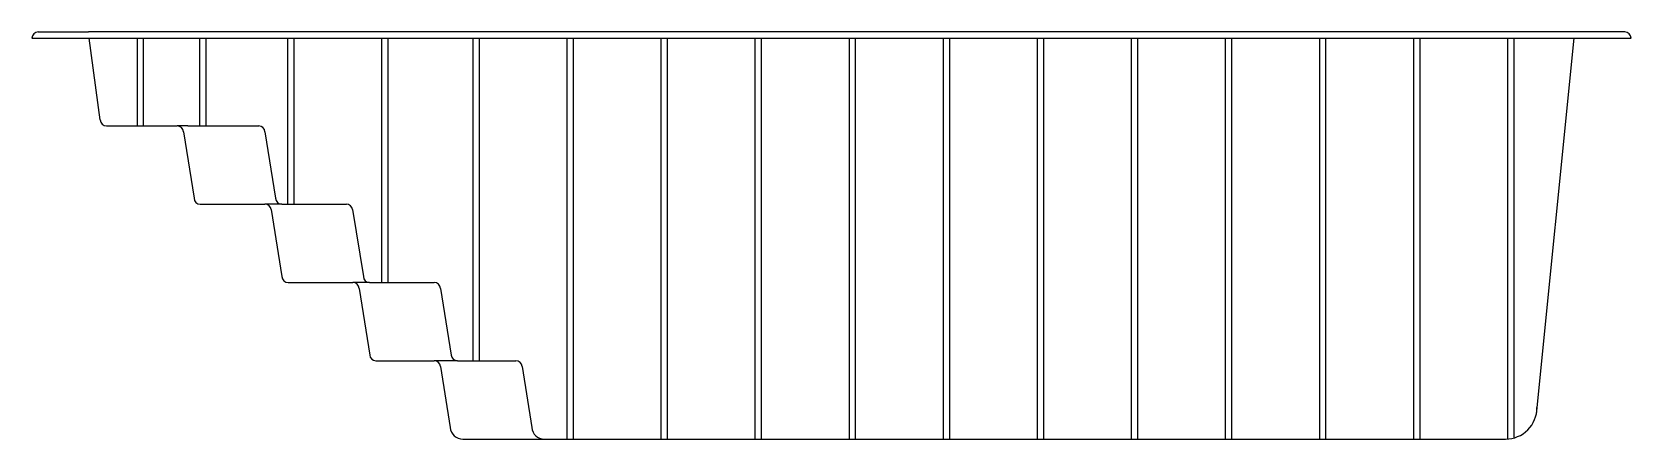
# Model space of a CAD drawing. Extents: x -1200.56 to -1195.46, y 425.88 to 427.18.
import ezdxf

# ---------------------------------------------------------------- set-up
doc = ezdxf.new("R2010")
doc.units = 0
doc.header["$LTSCALE"] = 10
doc.header["$MEASUREMENT"] = 0
doc.layers.add('Piscinas_Fibratec', color=4, linetype='CONTINUOUS')

msp = doc.modelspace()

# ---------------------------------------------------------------- linework, layer by layer
at = {"layer": 'Piscinas_Fibratec', "color": 2}
for p, q in [((-1200.5422, 427.1792), (-1200.3822, 427.1792)), ((-1195.6422, 427.1792), (-1200.3822, 427.1792)), ((-1195.4822, 427.1792), (-1195.6422, 427.1792)), ((-1200.5622, 427.1592), (-1195.4622, 427.1592))]:
    msp.add_line(p, q, dxfattribs=at)
at = {"layer": 'Piscinas_Fibratec'}
for p, q in [((-1200.3448, 426.8988), (-1200.3796, 427.1592)), ((-1195.6442, 427.1592), (-1195.7643, 425.959)), ((-1200.3248, 426.8792), (-1200.0992, 426.8792)), ((-1200.0648, 426.8792), (-1200.0992, 426.8792)), ((-1200.0648, 426.8792), (-1199.8392, 426.8792)), ((-1200.0792, 426.8604), (-1200.0453, 426.6486)), ((-1199.8192, 426.8604), (-1199.7853, 426.6486)), ((-1200.0253, 426.6292), (-1199.8193, 426.6292)), ((-1199.7653, 426.6292), (-1199.8193, 426.6292)), ((-1199.7653, 426.6292), (-1199.5593, 426.6292)), ((-1199.7995, 426.612), (-1199.7653, 426.3983)), ((-1199.5395, 426.612), (-1199.5053, 426.3983)), ((-1199.7453, 426.3792), (-1199.5392, 426.3792)), ((-1199.4853, 426.3792), (-1199.5392, 426.3792)), ((-1199.5192, 426.3603), (-1199.4852, 426.1476)), ((-1199.4853, 426.3792), (-1199.2792, 426.3792)), ((-1199.2592, 426.3603), (-1199.2252, 426.1476)), ((-1199.4652, 426.1292), (-1199.2792, 426.1292)), ((-1199.2052, 426.1292), (-1199.2792, 426.1292)), ((-1199.2592, 426.1105), (-1199.2282, 425.9163)), ((-1199.2052, 426.1292), (-1199.0192, 426.1292)), ((-1198.9992, 426.1105), (-1198.9682, 425.9163)), ((-1199.1883, 425.8792), (-1195.8622, 425.8792))]:
    msp.add_line(p, q, dxfattribs=at)
at = {"layer": 'Piscinas_Fibratec', "color": 1}
for p, q in [((-1200.2272, 427.1592), (-1200.2272, 426.8792)), ((-1200.2072, 427.1592), (-1200.2072, 426.8792)), ((-1200.0276, 427.1592), (-1200.0276, 426.8792)), ((-1200.0076, 427.1592), (-1200.0076, 426.8792)), ((-1199.7476, 427.1592), (-1199.7476, 426.6292)), ((-1199.7276, 427.1592), (-1199.7276, 426.6292)), ((-1199.4476, 427.1592), (-1199.4476, 426.3792)), ((-1199.4276, 427.1592), (-1199.4276, 426.3792)), ((-1199.1563, 427.1592), (-1199.1563, 426.1292)), ((-1199.1363, 427.1592), (-1199.1363, 426.1292)), ((-1198.8563, 427.1592), (-1198.8563, 425.8792)), ((-1198.8363, 427.1592), (-1198.8363, 425.8792)), ((-1198.5563, 427.1592), (-1198.5563, 425.8792)), ((-1198.5363, 427.1592), (-1198.5363, 425.8792)), ((-1198.2563, 427.1592), (-1198.2563, 425.8792)), ((-1198.2363, 427.1592), (-1198.2363, 425.8792)), ((-1197.9563, 427.1592), (-1197.9563, 425.8792)), ((-1197.9363, 427.1592), (-1197.9363, 425.8792)), ((-1197.6563, 427.1592), (-1197.6563, 425.8792)), ((-1197.6363, 427.1592), (-1197.6363, 425.8792)), ((-1197.3563, 427.1592), (-1197.3563, 425.8792)), ((-1197.3363, 427.1592), (-1197.3363, 425.8792)), ((-1197.0563, 427.1592), (-1197.0563, 425.8792)), ((-1197.0363, 427.1592), (-1197.0363, 425.8792)), ((-1196.7563, 427.1592), (-1196.7563, 425.8792)), ((-1196.7363, 427.1592), (-1196.7363, 425.8792)), ((-1196.4563, 427.1592), (-1196.4563, 425.8792)), ((-1196.4363, 427.1592), (-1196.4363, 425.8792)), ((-1196.1563, 427.1592), (-1196.1563, 425.8792)), ((-1196.1363, 427.1592), (-1196.1363, 425.8792)), ((-1195.8563, 427.1592), (-1195.8563, 425.8794)), ((-1195.8363, 427.1592), (-1195.8363, 425.8826))]:
    msp.add_line(p, q, dxfattribs=at)
at = {"layer": 'Piscinas_Fibratec', "color": 2}
for centre, start, end in [((-1200.5422, 427.1592), 90, 180), ((-1195.4822, 427.1592), 0, 90)]:
    msp.add_arc(centre, 0.02, start, end, dxfattribs=at)
at = {"layer": 'Piscinas_Fibratec'}
for centre, radius, start, end in [((-1200.3248, 426.8992), 0.02, 181.1892, 270), ((-1200.0992, 426.8592), 0.02, 3.2654, 90), ((-1199.8392, 426.8592), 0.02, 3.2654, 90), ((-1200.0253, 426.6492), 0.02, 181.8554, 270), ((-1199.8193, 426.6092), 0.02, 7.9378, 90), ((-1199.7653, 426.6492), 0.02, 181.8554, 270), ((-1199.5593, 426.6092), 0.02, 7.9378, 90), ((-1199.7453, 426.3992), 0.02, 182.5866, 270), ((-1199.5392, 426.3592), 0.02, 3.1001, 90), ((-1199.4853, 426.3992), 0.02, 182.5866, 270), ((-1199.2792, 426.3592), 0.02, 3.1001, 90), ((-1199.4652, 426.1492), 0.02, 184.5266, 270), ((-1199.2792, 426.1092), 0.02, 3.7918, 90), ((-1199.2052, 426.1492), 0.02, 184.5266, 270), ((-1199.0192, 426.1092), 0.02, 3.7918, 90), ((-1195.8622, 425.9792), 0.1, 270, 0.2652), ((-1199.1883, 425.9192), 0.04, 184.2309, 270), ((-1198.9283, 425.9192), 0.04, 184.2309, 270)]:
    msp.add_arc(centre, radius, start, end, dxfattribs=at)

doc.saveas('drawing.dxf')
